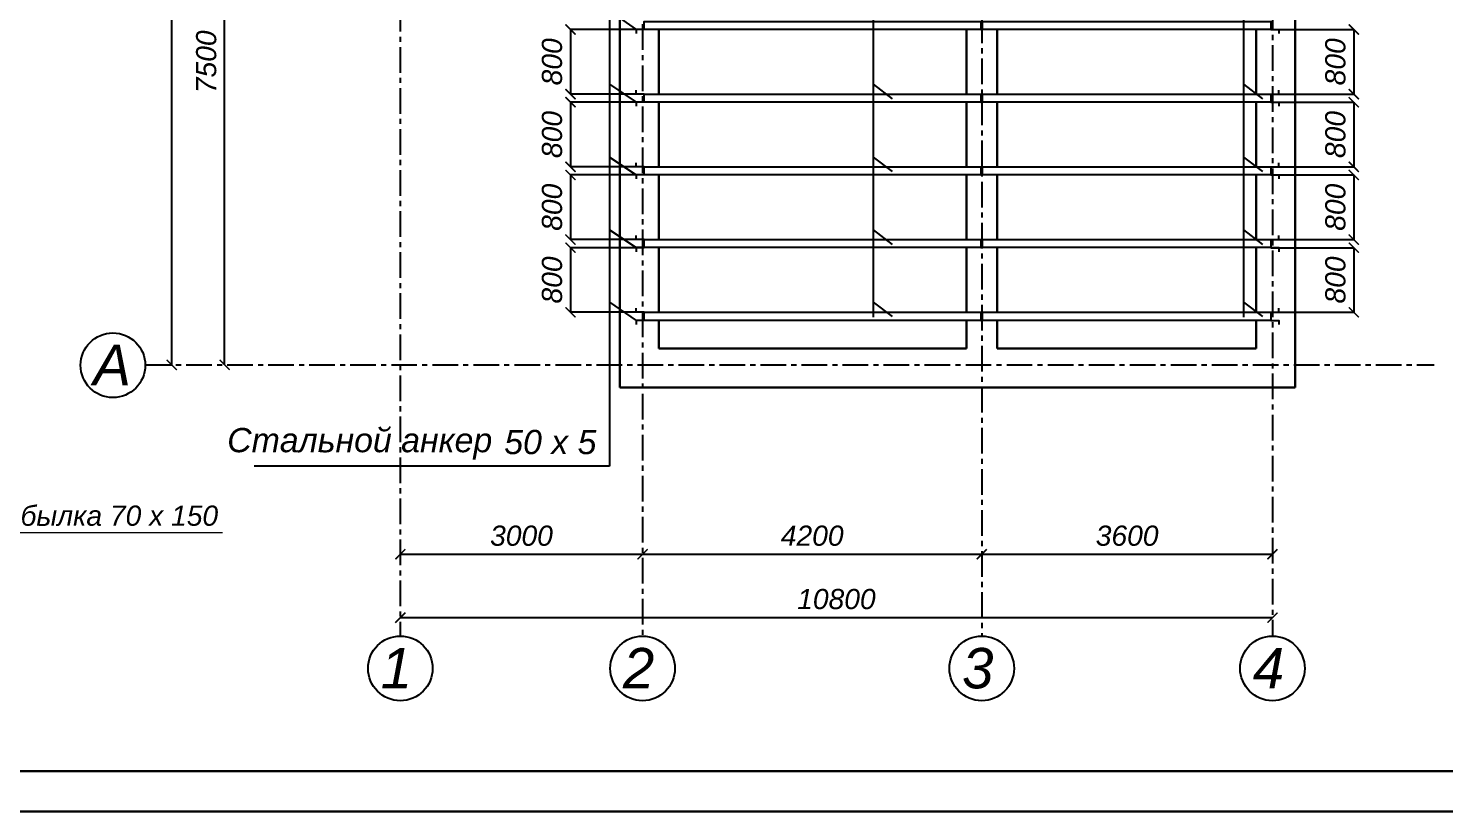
# Model space of a CAD drawing. Header units: millimetres. Extents: x 84778 to 227326, y -44398 to 146312.
# Drawn here: x 161423 to 178962, y -44398 to -34704 of the extents above; entities that cross this region are included whole.
import ezdxf

# ---------------------------------------------------------------- set-up
doc = ezdxf.new("R2010")
doc.units = ezdxf.units.MM
doc.header["$LTSCALE"] = 10
doc.linetypes.add('CENTER', pattern=[50.8, 31.75, -6.35, 6.35, -6.35])
for name, color, linetype in [('Осевая', 7, 'CENTER'), ('Размерная', 7, 'Continuous'), ('Текст', 7, 'Continuous')]:
    doc.layers.add(name, color=color, linetype=linetype)
doc.layers.add('основной', color=7, linetype='Continuous', lineweight=30)
doc.layers.add('Тонкая', color=7, linetype='Continuous', lineweight=25)
doc.styles.add('STIL 888', font='ARIALI.TTF')
doc.dimstyles.new('ISO-25$0', dxfattribs={"dimtxt": 250, "dimasz": 125, "dimexe": 1.25, "dimexo": 0.625, "dimgap": 100, "dimtad": 1, "dimdec": 0, "dimtxsty": 'STIL 888', "dimblk": 'ARCHTICK', "dimcen": 2.5, "dimadec": 0, "dimazin": 0, "dimtfac": 1, "dimtdec": 0, "dimtmove": 0, "dimatfit": 3, "dimfxl": 0, "dimarcsym": 0})

# ---------------------------------------------------------------- blocks, each defined once
blk = doc.blocks.new('_ArchTick')
at = {"color": 0, "linetype": 'ByBlock', "const_width": 0.15}
blk.add_lwpolyline([(-0.5, -0.5), (0.5, 0.5)], dxfattribs=at)
blk = doc.blocks.new('*D74')
at = {"layer": 'Defpoints', "color": 0, "linetype": 'Continuous', "ltscale": 1000}
for p in [(163154, -27168), (163199, -27168), (163154, -38868)]:
    blk.add_point(p, dxfattribs=at)
at = {"layer": 'Размерная', "color": 0, "linetype": 'Continuous', "lineweight": -2, "ltscale": 1000}
for p, q in [((163155, -27168), (163200, -27168)), ((163199, -38868), (163199, -27168)), ((163155, -38868), (163200, -38868))]:
    blk.add_line(p, q, dxfattribs=at)
at = {"layer": 'Размерная', "color": 0, "linetype": 'Continuous', "lineweight": -2, "ltscale": 1000, "xscale": 125, "yscale": 125, "zscale": 125}
for p, rotation in [((163199, -27168), 90), ((163199, -38868), 270)]:
    blk.add_blockref('_ArchTick', p, dxfattribs=dict(at, rotation=rotation))
at = {"layer": 'Размерная', "color": 0, "linetype": 'Continuous', "ltscale": 1000, "insert": (162971, -33018), "char_height": 250, "attachment_point": 5, "rotation": 90, "style": 'STIL 888'}
blk.add_mtext('11700', dxfattribs=at)
blk = doc.blocks.new('*D73')
at = {"layer": 'Defpoints', "color": 0, "linetype": 'Continuous', "ltscale": 1000}
for p in [(163854, -31368), (163854, -31368), (163854, -38868)]:
    blk.add_point(p, dxfattribs=at)
at = {"layer": 'Размерная', "color": 0, "linetype": 'Continuous', "lineweight": -2, "ltscale": 1000}
for p, q in [((163854, -31368), (163853, -31368)), ((163854, -38868), (163854, -31368)), ((163854, -38868), (163853, -38868))]:
    blk.add_line(p, q, dxfattribs=at)
at = {"layer": 'Размерная', "color": 0, "linetype": 'Continuous', "lineweight": -2, "ltscale": 1000, "xscale": 125, "yscale": 125, "zscale": 125}
for p, rotation in [((163854, -31368), 90), ((163854, -38868), 270)]:
    blk.add_blockref('_ArchTick', p, dxfattribs=dict(at, rotation=rotation))
at = {"layer": 'Размерная', "color": 0, "linetype": 'Continuous', "ltscale": 1000, "insert": (163627, -35118), "char_height": 250, "attachment_point": 5, "rotation": 90, "style": 'STIL 888'}
blk.add_mtext('7500', dxfattribs=at)
blk = doc.blocks.new('*D76')
at = {"layer": 'Defpoints', "color": 0, "linetype": 'Continuous', "ltscale": 1000}
for p in [(169030, -41212), (173230, -41212), (173230, -41212)]:
    blk.add_point(p, dxfattribs=at)
at = {"layer": 'Размерная', "color": 0, "linetype": 'Continuous', "lineweight": -2, "ltscale": 1000}
for p, q in [((169030, -41211), (169030, -41210)), ((169030, -41212), (173230, -41212)), ((173230, -41211), (173230, -41210))]:
    blk.add_line(p, q, dxfattribs=at)
at = {"layer": 'Размерная', "color": 0, "linetype": 'Continuous', "lineweight": -2, "ltscale": 1000, "xscale": 125, "yscale": 125, "zscale": 125, "rotation": 180}
blk.add_blockref('_ArchTick', (169030, -41212), dxfattribs=at)
at = {"layer": 'Размерная', "color": 0, "linetype": 'Continuous', "lineweight": -2, "ltscale": 1000, "xscale": 125, "yscale": 125, "zscale": 125}
blk.add_blockref('_ArchTick', (173230, -41212), dxfattribs=at)
at = {"layer": 'Размерная', "color": 0, "linetype": 'Continuous', "ltscale": 1000, "insert": (171130, -40984), "char_height": 250, "attachment_point": 5, "style": 'STIL 888'}
blk.add_mtext('4200', dxfattribs=at)
blk = doc.blocks.new('*D75')
at = {"layer": 'Defpoints', "color": 0, "linetype": 'Continuous', "ltscale": 1000}
for p in [(166030, -41996), (176830, -41996), (176830, -41996)]:
    blk.add_point(p, dxfattribs=at)
at = {"layer": 'Размерная', "color": 0, "linetype": 'Continuous', "lineweight": -2, "ltscale": 1000}
for p, q in [((166030, -41995), (166030, -41995)), ((166030, -41996), (176830, -41996)), ((176830, -41995), (176830, -41995))]:
    blk.add_line(p, q, dxfattribs=at)
at = {"layer": 'Размерная', "color": 0, "linetype": 'Continuous', "lineweight": -2, "ltscale": 1000, "xscale": 125, "yscale": 125, "zscale": 125, "rotation": 180}
blk.add_blockref('_ArchTick', (166030, -41996), dxfattribs=at)
at = {"layer": 'Размерная', "color": 0, "linetype": 'Continuous', "lineweight": -2, "ltscale": 1000, "xscale": 125, "yscale": 125, "zscale": 125}
blk.add_blockref('_ArchTick', (176830, -41996), dxfattribs=at)
at = {"layer": 'Размерная', "color": 0, "linetype": 'Continuous', "ltscale": 1000, "insert": (171430, -41768), "char_height": 250, "attachment_point": 5, "style": 'STIL 888'}
blk.add_mtext('10800', dxfattribs=at)
blk = doc.blocks.new('*D77')
at = {"layer": 'Defpoints', "color": 0, "linetype": 'Continuous', "ltscale": 1000}
for p in [(166030, -41212), (169030, -41212), (169030, -41212)]:
    blk.add_point(p, dxfattribs=at)
at = {"layer": 'Размерная', "color": 0, "linetype": 'Continuous', "lineweight": -2, "ltscale": 1000}
for p, q in [((166030, -41211), (166030, -41210)), ((166030, -41212), (169030, -41212)), ((169030, -41211), (169030, -41210))]:
    blk.add_line(p, q, dxfattribs=at)
at = {"layer": 'Размерная', "color": 0, "linetype": 'Continuous', "lineweight": -2, "ltscale": 1000, "xscale": 125, "yscale": 125, "zscale": 125, "rotation": 180}
blk.add_blockref('_ArchTick', (166030, -41212), dxfattribs=at)
at = {"layer": 'Размерная', "color": 0, "linetype": 'Continuous', "lineweight": -2, "ltscale": 1000, "xscale": 125, "yscale": 125, "zscale": 125}
blk.add_blockref('_ArchTick', (169030, -41212), dxfattribs=at)
at = {"layer": 'Размерная', "color": 0, "linetype": 'Continuous', "ltscale": 1000, "insert": (167530, -40984), "char_height": 250, "attachment_point": 5, "style": 'STIL 888'}
blk.add_mtext('3000', dxfattribs=at)
blk = doc.blocks.new('*D78')
at = {"layer": 'Defpoints', "color": 0, "linetype": 'Continuous', "ltscale": 1000}
for p in [(173230, -41212), (176830, -41212), (176830, -41212)]:
    blk.add_point(p, dxfattribs=at)
at = {"layer": 'Размерная', "color": 0, "linetype": 'Continuous', "lineweight": -2, "ltscale": 1000}
for p, q in [((173230, -41211), (173230, -41210)), ((173230, -41212), (176830, -41212)), ((176830, -41211), (176830, -41210))]:
    blk.add_line(p, q, dxfattribs=at)
at = {"layer": 'Размерная', "color": 0, "linetype": 'Continuous', "lineweight": -2, "ltscale": 1000, "xscale": 125, "yscale": 125, "zscale": 125, "rotation": 180}
blk.add_blockref('_ArchTick', (173230, -41212), dxfattribs=at)
at = {"layer": 'Размерная', "color": 0, "linetype": 'Continuous', "lineweight": -2, "ltscale": 1000, "xscale": 125, "yscale": 125, "zscale": 125}
blk.add_blockref('_ArchTick', (176830, -41212), dxfattribs=at)
at = {"layer": 'Размерная', "color": 0, "linetype": 'Continuous', "ltscale": 1000, "insert": (175030, -40984), "char_height": 250, "attachment_point": 5, "style": 'STIL 888'}
blk.add_mtext('3600', dxfattribs=at)
blk = doc.blocks.new('*D130')
at = {"layer": 'Defpoints', "color": 0, "linetype": 'Continuous', "ltscale": 1000}
for p in [(176809, -37418), (176809, -38218), (177837, -38218)]:
    blk.add_point(p, dxfattribs=at)
at = {"layer": 'Размерная', "color": 0, "linetype": 'Continuous', "lineweight": -2, "ltscale": 1000}
for p, q in [((176810, -37418), (177838, -37418)), ((177837, -37418), (177837, -38218)), ((176810, -38218), (177838, -38218))]:
    blk.add_line(p, q, dxfattribs=at)
at = {"layer": 'Размерная', "color": 0, "linetype": 'Continuous', "lineweight": -2, "ltscale": 1000, "xscale": 125, "yscale": 125, "zscale": 125}
for p, rotation in [((177837, -37418), 90), ((177837, -38218), 270)]:
    blk.add_blockref('_ArchTick', p, dxfattribs=dict(at, rotation=rotation))
at = {"layer": 'Размерная', "color": 0, "linetype": 'Continuous', "ltscale": 1000, "insert": (177610, -37818), "char_height": 250, "attachment_point": 5, "rotation": 90, "style": 'STIL 888'}
blk.add_mtext('800', dxfattribs=at)
blk = doc.blocks.new('*D131')
at = {"layer": 'Defpoints', "color": 0, "linetype": 'Continuous', "ltscale": 1000}
for p in [(176809, -36518), (176809, -37318), (177837, -37318)]:
    blk.add_point(p, dxfattribs=at)
at = {"layer": 'Размерная', "color": 0, "linetype": 'Continuous', "lineweight": -2, "ltscale": 1000}
for p, q in [((176810, -36518), (177838, -36518)), ((177837, -36518), (177837, -37318)), ((176810, -37318), (177838, -37318))]:
    blk.add_line(p, q, dxfattribs=at)
at = {"layer": 'Размерная', "color": 0, "linetype": 'Continuous', "lineweight": -2, "ltscale": 1000, "xscale": 125, "yscale": 125, "zscale": 125}
for p, rotation in [((177837, -36518), 90), ((177837, -37318), 270)]:
    blk.add_blockref('_ArchTick', p, dxfattribs=dict(at, rotation=rotation))
at = {"layer": 'Размерная', "color": 0, "linetype": 'Continuous', "ltscale": 1000, "insert": (177610, -36918), "char_height": 250, "attachment_point": 5, "rotation": 90, "style": 'STIL 888'}
blk.add_mtext('800', dxfattribs=at)
blk = doc.blocks.new('*D132')
at = {"layer": 'Defpoints', "color": 0, "linetype": 'Continuous', "ltscale": 1000}
for p in [(176809, -35618), (176809, -36418), (177837, -36418)]:
    blk.add_point(p, dxfattribs=at)
at = {"layer": 'Размерная', "color": 0, "linetype": 'Continuous', "lineweight": -2, "ltscale": 1000}
for p, q in [((176810, -35618), (177838, -35618)), ((177837, -35618), (177837, -36418)), ((176810, -36418), (177838, -36418))]:
    blk.add_line(p, q, dxfattribs=at)
at = {"layer": 'Размерная', "color": 0, "linetype": 'Continuous', "lineweight": -2, "ltscale": 1000, "xscale": 125, "yscale": 125, "zscale": 125}
for p, rotation in [((177837, -35618), 90), ((177837, -36418), 270)]:
    blk.add_blockref('_ArchTick', p, dxfattribs=dict(at, rotation=rotation))
at = {"layer": 'Размерная', "color": 0, "linetype": 'Continuous', "ltscale": 1000, "insert": (177610, -36018), "char_height": 250, "attachment_point": 5, "rotation": 90, "style": 'STIL 888'}
blk.add_mtext('800', dxfattribs=at)
blk = doc.blocks.new('*D133')
at = {"layer": 'Defpoints', "color": 0, "linetype": 'Continuous', "ltscale": 1000}
for p in [(176809, -34718), (176809, -35518), (177837, -35518)]:
    blk.add_point(p, dxfattribs=at)
at = {"layer": 'Размерная', "color": 0, "linetype": 'Continuous', "lineweight": -2, "ltscale": 1000}
for p, q in [((176810, -34718), (177838, -34718)), ((177837, -34718), (177837, -35518)), ((176810, -35518), (177838, -35518))]:
    blk.add_line(p, q, dxfattribs=at)
at = {"layer": 'Размерная', "color": 0, "linetype": 'Continuous', "lineweight": -2, "ltscale": 1000, "xscale": 125, "yscale": 125, "zscale": 125}
for p, rotation in [((177837, -34718), 90), ((177837, -35518), 270)]:
    blk.add_blockref('_ArchTick', p, dxfattribs=dict(at, rotation=rotation))
at = {"layer": 'Размерная', "color": 0, "linetype": 'Continuous', "ltscale": 1000, "insert": (177610, -35118), "char_height": 250, "attachment_point": 5, "rotation": 90, "style": 'STIL 888'}
blk.add_mtext('800', dxfattribs=at)
blk = doc.blocks.new('*D136')
at = {"layer": 'Defpoints', "color": 0, "linetype": 'Continuous', "ltscale": 1000}
for p in [(169050, -34718), (168137, -35518), (169050, -35518)]:
    blk.add_point(p, dxfattribs=at)
at = {"layer": 'Размерная', "color": 0, "linetype": 'Continuous', "lineweight": -2, "ltscale": 1000}
for p, q in [((169049, -34718), (168136, -34718)), ((168137, -34718), (168137, -35518)), ((169049, -35518), (168136, -35518))]:
    blk.add_line(p, q, dxfattribs=at)
at = {"layer": 'Размерная', "color": 0, "linetype": 'Continuous', "lineweight": -2, "ltscale": 1000, "xscale": 125, "yscale": 125, "zscale": 125}
for p, rotation in [((168137, -34718), 90), ((168137, -35518), 270)]:
    blk.add_blockref('_ArchTick', p, dxfattribs=dict(at, rotation=rotation))
at = {"layer": 'Размерная', "color": 0, "linetype": 'Continuous', "ltscale": 1000, "insert": (167909, -35118), "char_height": 250, "attachment_point": 5, "rotation": 90, "style": 'STIL 888'}
blk.add_mtext('800', dxfattribs=at)
blk = doc.blocks.new('*D140')
at = {"layer": 'Defpoints', "color": 0, "linetype": 'Continuous', "ltscale": 1000}
for p in [(169050, -35618), (168137, -36418), (169050, -36418)]:
    blk.add_point(p, dxfattribs=at)
at = {"layer": 'Размерная', "color": 0, "linetype": 'Continuous', "lineweight": -2, "ltscale": 1000}
for p, q in [((169049, -35618), (168136, -35618)), ((168137, -35618), (168137, -36418)), ((169049, -36418), (168136, -36418))]:
    blk.add_line(p, q, dxfattribs=at)
at = {"layer": 'Размерная', "color": 0, "linetype": 'Continuous', "lineweight": -2, "ltscale": 1000, "xscale": 125, "yscale": 125, "zscale": 125}
for p, rotation in [((168137, -35618), 90), ((168137, -36418), 270)]:
    blk.add_blockref('_ArchTick', p, dxfattribs=dict(at, rotation=rotation))
at = {"layer": 'Размерная', "color": 0, "linetype": 'Continuous', "ltscale": 1000, "insert": (167909, -36018), "char_height": 250, "attachment_point": 5, "rotation": 90, "style": 'STIL 888'}
blk.add_mtext('800', dxfattribs=at)
blk = doc.blocks.new('*D139')
at = {"layer": 'Defpoints', "color": 0, "linetype": 'Continuous', "ltscale": 1000}
for p in [(169050, -36518), (168137, -37318), (169050, -37318)]:
    blk.add_point(p, dxfattribs=at)
at = {"layer": 'Размерная', "color": 0, "linetype": 'Continuous', "lineweight": -2, "ltscale": 1000}
for p, q in [((169049, -36518), (168136, -36518)), ((168137, -36518), (168137, -37318)), ((169049, -37318), (168136, -37318))]:
    blk.add_line(p, q, dxfattribs=at)
at = {"layer": 'Размерная', "color": 0, "linetype": 'Continuous', "lineweight": -2, "ltscale": 1000, "xscale": 125, "yscale": 125, "zscale": 125}
for p, rotation in [((168137, -36518), 90), ((168137, -37318), 270)]:
    blk.add_blockref('_ArchTick', p, dxfattribs=dict(at, rotation=rotation))
at = {"layer": 'Размерная', "color": 0, "linetype": 'Continuous', "ltscale": 1000, "insert": (167909, -36918), "char_height": 250, "attachment_point": 5, "rotation": 90, "style": 'STIL 888'}
blk.add_mtext('800', dxfattribs=at)
blk = doc.blocks.new('*D138')
at = {"layer": 'Defpoints', "color": 0, "linetype": 'Continuous', "ltscale": 1000}
for p in [(169050, -37418), (168137, -38218), (169050, -38218)]:
    blk.add_point(p, dxfattribs=at)
at = {"layer": 'Размерная', "color": 0, "linetype": 'Continuous', "lineweight": -2, "ltscale": 1000}
for p, q in [((169049, -37418), (168136, -37418)), ((168137, -37418), (168137, -38218)), ((169049, -38218), (168136, -38218))]:
    blk.add_line(p, q, dxfattribs=at)
at = {"layer": 'Размерная', "color": 0, "linetype": 'Continuous', "lineweight": -2, "ltscale": 1000, "xscale": 125, "yscale": 125, "zscale": 125}
for p, rotation in [((168137, -37418), 90), ((168137, -38218), 270)]:
    blk.add_blockref('_ArchTick', p, dxfattribs=dict(at, rotation=rotation))
at = {"layer": 'Размерная', "color": 0, "linetype": 'Continuous', "ltscale": 1000, "insert": (167909, -37818), "char_height": 250, "attachment_point": 5, "rotation": 90, "style": 'STIL 888'}
blk.add_mtext('800', dxfattribs=at)

msp = doc.modelspace()

# ---------------------------------------------------------------- linework, layer by layer
at = {"lineweight": 20}
msp.add_line((160785.6, -40944.5), (163826.3, -40944.5), dxfattribs=at)
at = {"lineweight": 30}
for p, q in [((226826.4, -43897.5), (145226.4, -43897.5)), ((227326.4, -44397.5), (143226.4, -44397.5))]:
    msp.add_line(p, q, dxfattribs=at)
at = {"layer": 'Осевая'}
for points in [[(166029.7, -25790.9), (166029.7, -42224.4)], [(176829.7, -26276.9), (176829.7, -42224.4)], [(173229.7, -26441.5), (173229.7, -42224.4)], [(169029.7, -26525.7), (169029.7, -42224.4)], [(162870.6, -38867.8), (178832.4, -38867.8)]]:
    msp.add_lwpolyline(points, dxfattribs=at)
at = {"layer": 'основной', "ltscale": 50}
for points in [[(177109.7, -39147.8), (177109.7, -26887.8)], [(168749.7, -32587.8), (168749.7, -39147.8)], [(169229.7, -34717.8), (169229.7, -35517.8)], [(173039.7, -34717.8), (173039.7, -35517.8)], [(173419.7, -34717.8), (173419.7, -35517.8)], [(176629.7, -35517.8), (176629.7, -34717.8)], [(169229.7, -35617.8), (169229.7, -36417.8)], [(173039.7, -35617.8), (173039.7, -36417.8)], [(173419.7, -35617.8), (173419.7, -36417.8)], [(176629.7, -36417.8), (176629.7, -35617.8)], [(169229.7, -36517.8), (169229.7, -37317.8)], [(173039.7, -36517.8), (173039.7, -37317.8)], [(173419.7, -36517.8), (173419.7, -37317.8)], [(176629.7, -37317.8), (176629.7, -36517.8)], [(169229.7, -37417.8), (169229.7, -38217.8)], [(173039.7, -37417.8), (173039.7, -38217.8)], [(173419.7, -37417.8), (173419.7, -38217.8)], [(176629.7, -38217.8), (176629.7, -37417.8)], [(169229.7, -38317.8), (169229.7, -38667.8)], [(173039.7, -38317.8), (173039.7, -38667.8)], [(173419.7, -38317.8), (173419.7, -38667.8)], [(176629.7, -38667.8), (176629.7, -38317.8)], [(169229.7, -38667.8), (173039.7, -38667.8)], [(173419.7, -38667.8), (176629.7, -38667.8)], [(168749.7, -39147.8), (177109.7, -39147.8)]]:
    msp.add_lwpolyline(points, dxfattribs=at)
at = {"layer": 'Тонкая', "linetype": 'Continuous', "ltscale": 1000}
for points in [[(171885.6, -27470.1), (171885.6, -38279.2)], [(176471.4, -27470.1), (176471.4, -38279.2)], [(168620.1, -31761.9), (168620.1, -40122.3)], [(168620.1, -34488.7), (168949.7, -34717.8)], [(169049.7, -34717.8), (168949.7, -34717.8), (168949.7, -34767.8)], [(173219.7, -34717.8), (173239.7, -34717.8)], [(176809.7, -34717.8), (176909.7, -34717.8), (176909.7, -34767.8)], [(168620.1, -35394.8), (168949.7, -35617.8)], [(171885.6, -35394.8), (172118.6, -35574.1)], [(176471.4, -35394.8), (176704.4, -35574.1)], [(169049.7, -35517.8), (168949.7, -35517.8), (168949.7, -35467.8)], [(173219.7, -35517.8), (173239.7, -35517.8)], [(176809.7, -35517.8), (176909.7, -35517.8), (176909.7, -35467.8)], [(169049.7, -35617.8), (168949.7, -35617.8), (168949.7, -35667.8)], [(173219.7, -35617.8), (173239.7, -35617.8)], [(176809.7, -35617.8), (176909.7, -35617.8), (176909.7, -35667.8)], [(168620.1, -36296.6), (168949.7, -36517.8)], [(171885.6, -36296.6), (172118.6, -36476)], [(176471.4, -36296.6), (176704.4, -36476)], [(169049.7, -36417.8), (168949.7, -36417.8), (168949.7, -36367.8)], [(173219.7, -36417.8), (173239.7, -36417.8)], [(176809.7, -36417.8), (176909.7, -36417.8), (176909.7, -36367.8)], [(169049.7, -36517.8), (168949.7, -36517.8), (168949.7, -36567.8)], [(173219.7, -36517.8), (173239.7, -36517.8)], [(176809.7, -36517.8), (176909.7, -36517.8), (176909.7, -36567.8)], [(168620.1, -37199.2), (168949.7, -37417.8)], [(169049.7, -37317.8), (168949.7, -37317.8), (168949.7, -37267.8)], [(171885.6, -37199.2), (172118.6, -37378.6)], [(173219.7, -37317.8), (173239.7, -37317.8)], [(176471.4, -37199.2), (176704.4, -37378.6)], [(176809.7, -37317.8), (176909.7, -37317.8), (176909.7, -37267.8)], [(169049.7, -37417.8), (168949.7, -37417.8), (168949.7, -37467.8)], [(173219.7, -37417.8), (173239.7, -37417.8)], [(176809.7, -37417.8), (176909.7, -37417.8), (176909.7, -37467.8)], [(168620.1, -38090.7), (168949.7, -38317.8)], [(169049.7, -38217.8), (168949.7, -38217.8), (168949.7, -38167.8)], [(171885.6, -38090.7), (172118.6, -38270.1)], [(173219.7, -38217.8), (173239.7, -38217.8)], [(176471.4, -38090.7), (176704.4, -38270.1)], [(176809.7, -38217.8), (176909.7, -38217.8), (176909.7, -38167.8)], [(169049.7, -38317.8), (168949.7, -38317.8), (168949.7, -38367.8)], [(173219.7, -38317.8), (173239.7, -38317.8)], [(176809.7, -38317.8), (176909.7, -38317.8), (176909.7, -38367.8)], [(168620.1, -40122.3), (164218, -40121.5)]]:
    msp.add_lwpolyline(points, dxfattribs=at)
at = {"layer": 'Тонкая', "ltscale": 50}
for points in [[(169049.7, -34717.8), (169049.7, -34617.8), (173219.7, -34617.8), (173219.7, -34717.8), (169049.7, -34717.8)], [(173239.7, -34717.8), (173239.7, -34617.8), (176809.7, -34617.8), (176809.7, -34717.8), (173239.7, -34717.8)], [(169049.7, -35617.8), (169049.7, -35517.8), (173219.7, -35517.8), (173219.7, -35617.8), (169049.7, -35617.8)], [(173239.7, -35617.8), (173239.7, -35517.8), (176809.7, -35517.8), (176809.7, -35617.8), (173239.7, -35617.8)], [(169049.7, -36517.8), (169049.7, -36417.8), (173219.7, -36417.8), (173219.7, -36517.8), (169049.7, -36517.8)], [(173239.7, -36517.8), (173239.7, -36417.8), (176809.7, -36417.8), (176809.7, -36517.8), (173239.7, -36517.8)], [(169049.7, -37417.8), (169049.7, -37317.8), (173219.7, -37317.8), (173219.7, -37417.8), (169049.7, -37417.8)], [(173239.7, -37417.8), (173239.7, -37317.8), (176809.7, -37317.8), (176809.7, -37417.8), (173239.7, -37417.8)], [(169049.7, -38317.8), (169049.7, -38217.8), (173219.7, -38217.8), (173219.7, -38317.8), (169049.7, -38317.8)], [(173239.7, -38317.8), (173239.7, -38217.8), (176809.7, -38217.8), (176809.7, -38317.8), (173239.7, -38317.8)]]:
    msp.add_lwpolyline(points, dxfattribs=at)
for centre in [(162470.6, -38872.8), (166029.7, -42624.4), (169029.7, -42624.4), (173229.7, -42624.4), (176829.7, -42624.4)]:
    msp.add_circle(centre, 400, dxfattribs=at)

# ---------------------------------------------------------------- texts
at = {"layer": 'Текст', "ltscale": 50, "style": 'STIL 888'}
for s, p in [('А', (162227.3, -39120.2)), ('1', (165786.4, -42871.8)), ('2', (168786.4, -42871.8)), ('3', (172986.4, -42871.8)), ('4', (176586.4, -42871.8))]:
    msp.add_text(s, height=500, dxfattribs=at).set_placement(p)
at = {"layer": 'Текст', "linetype": 'Continuous', "ltscale": 1000, "style": 'STIL 888'}
for s, p in [('Стальной анкер', (163885.9, -39949.3)), ('50 х 5', (167316.4, -39973.1))]:
    msp.add_text(s, height=300, dxfattribs=at).set_placement(p)
at = {"layer": 'Тонкая', "linetype": 'Continuous', "lineweight": 0, "ltscale": 1000, "style": 'STIL 888'}
msp.add_text('Кобылка 70 х 150', height=250, dxfattribs=at).set_placement((160927.1, -40859.7))

# ---------------------------------------------------------------- dimensions: what is measured, and where the dimension line sits
at = {"layer": 'Размерная', "linetype": 'Continuous', "ltscale": 50}
for base, p1, p2, picture, middle in [((163198.7, -27167.8), (163154.2, -38867.8), (163154.2, -27167.8), '*D74', (162971.1, -33017.8)), ((163854.4, -31367.8), (163854.4, -38867.8), (163854.4, -31367.8), '*D73', (163626.8, -35117.8))]:
    dim = msp.add_linear_dim(base=base, p1=p1, p2=p2, angle=90, dimstyle='ISO-25$0', dxfattribs=at)
    dim.commit()
    dim.dimension.update_dxf_attribs({"geometry": picture, "text_midpoint": middle})
at = {"layer": 'Размерная', "linetype": 'Continuous', "ltscale": 1000}
for base, p1, p2, picture, middle in [((168137.2, -35517.8), (169049.7, -34717.8), (169049.7, -35517.8), '*D136', (167909.4, -35117.8)), ((168137.2, -36417.8), (169049.7, -35617.8), (169049.7, -36417.8), '*D140', (167909.4, -36017.8)), ((168137.2, -37317.8), (169049.7, -36517.8), (169049.7, -37317.8), '*D139', (167909.4, -36917.8)), ((168137.2, -38217.8), (169049.7, -37417.8), (169049.7, -38217.8), '*D138', (167909.4, -37817.8))]:
    dim = msp.add_linear_dim(base=base, p1=p1, p2=p2, angle=90, dimstyle='ISO-25$0', override={"dimtmove": 1}, dxfattribs=at)
    dim.commit()
    dim.dimension.update_dxf_attribs({"geometry": picture, "text_midpoint": middle})
for base, p1, p2, picture, middle in [((177837.2, -35517.8), (176809.1, -34717.8), (176809.1, -35517.8), '*D133', (177609.5, -35117.8)), ((177837.2, -36417.8), (176809.1, -35617.8), (176809.1, -36417.8), '*D132', (177609.5, -36017.8)), ((177837.2, -37317.8), (176809.1, -36517.8), (176809.1, -37317.8), '*D131', (177609.5, -36917.8)), ((177837.2, -38217.8), (176809.1, -37417.8), (176809.1, -38217.8), '*D130', (177609.5, -37817.8))]:
    dim = msp.add_linear_dim(base=base, p1=p1, p2=p2, angle=90, dimstyle='ISO-25$0', dxfattribs=at)
    dim.commit()
    dim.dimension.update_dxf_attribs({"geometry": picture, "text_midpoint": middle})
at = {"layer": 'Размерная', "linetype": 'Continuous', "ltscale": 50}
for base, p1, p2, picture, middle in [((169029.7, -41211.7), (166029.7, -41211.7), (169029.7, -41211.7), '*D77', (167529.7, -40984.1)), ((176829.7, -41995.9), (166029.7, -41995.9), (176829.7, -41995.9), '*D75', (171429.7, -41768.2))]:
    dim = msp.add_linear_dim(base=base, p1=p1, p2=p2, dimstyle='ISO-25$0', dxfattribs=at)
    dim.commit()
    dim.dimension.update_dxf_attribs({"geometry": picture, "text_midpoint": middle})
for base, p1, p2, picture, middle in [((173229.7, -41211.7), (169029.7, -41211.7), (173229.7, -41211.7), '*D76', (171129.7, -40984.1)), ((176829.7, -41211.7), (173229.7, -41211.7), (176829.7, -41211.7), '*D78', (175029.7, -40984.1))]:
    dim = msp.add_linear_dim(base=base, p1=p1, p2=p2, dimstyle='ISO-25$0', override={"dimtmove": 1}, dxfattribs=at)
    dim.commit()
    dim.dimension.update_dxf_attribs({"geometry": picture, "text_midpoint": middle})

doc.saveas('drawing.dxf')
